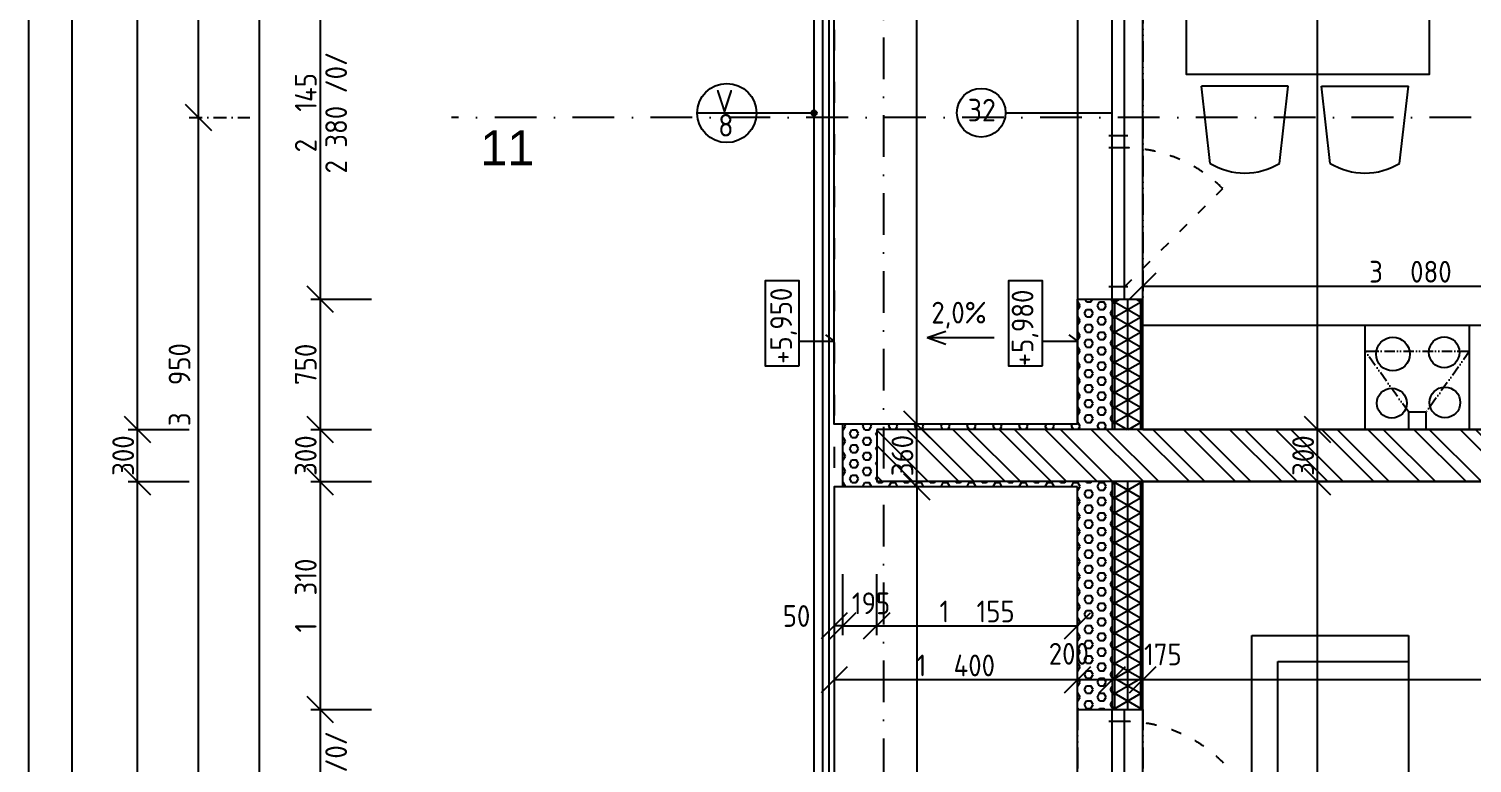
# Model space of a CAD drawing. Extents: x 4511820 to 5180432, y -1526536 to -944957.
# Drawn here: x 5091141 to 5099442, y -1118744 to -1114519 of the extents above; entities that cross this region are included whole.
import ezdxf

# ---------------------------------------------------------------- set-up
doc = ezdxf.new("R2010")
doc.units = 0
doc.header["$MEASUREMENT"] = 0
for name, pattern in [('ACAD_ISO03W100', [30, 12, -18]), ('ACAD_ISO12W100', [22, 12, -3, 0.5, -3, 0.5, -3]), ('BODKOCIARKOVANA_3', [5.6, 3, -1.3, 0, -1.3])]:
    doc.linetypes.add(name, pattern=pattern)
doc.layers.get('0').update_dxf_attribs({"linetype": 'CONTINUOUS'})
doc.layers.get('Defpoints').update_dxf_attribs({"color": 61, "linetype": 'CONTINUOUS'})
for name, color, linetype in [('KÓTY', 4, 'CONTINUOUS'), ('MÚRY', 1, 'CONTINUOUS'), ('OKNÁ', 143, 'CONTINUOUS'), ('osi', 253, 'CONTINUOUS'), ('Plochy', 41, 'CONTINUOUS'), ('POZEMOK', 7, 'CONTINUOUS'), ('TENKÁ', 7, 'CONTINUOUS'), ('ZARIADENIE', 47, 'CONTINUOUS'), ('ZARIADENIE1', 145, 'CONTINUOUS'), ('ŠRAFY', 82, 'CONTINUOUS')]:
    doc.layers.add(name, color=color, linetype=linetype)
doc.styles.add('styl1', font='arial.ttf')
doc.styles.add('STYLE1', font='isocp.shx')
doc.dimstyles.new('STANDARD-50', dxfattribs={"dimtxt": 125, "dimasz": 150, "dimexe": 10, "dimexo": 200, "dimgap": 20, "dimtad": 1, "dimdsep": 46, "dimlunit": 6, "dimtxsty": 'STYLE1', "dimblk1": 'OBLIQUE', "dimblk2": 'OBLIQUE', "dimsah": 1, "dimcen": 2.5, "dimse1": 1, "dimse2": 1, "dimadec": 0, "dimazin": 0, "dimtfac": 1, "dimtmove": 1, "dimatfit": 3, "dimldrblk": 'OBLIQUE', "dimfxl": 1, "dimtolj": 1, "dimtzin": 0, "dimarcsym": 0})

# ---------------------------------------------------------------- blocks, each defined once
blk = doc.blocks.new('_OBLIQUE')
at = {"color": 0, "linetype": 'ByBlock'}
blk.add_line((-0.5, -0.5), (0.5, 0.5), dxfattribs=at)
blk = doc.blocks.new('*D12693')
at = {"layer": 'Defpoints', "color": 0}
for p in [(5094532.5, -1110164.2), (5092466, -1136554.2), (5094532.5, -1136554.2)]:
    blk.add_point(p, dxfattribs=at)
at = {"layer": 'KÓTY', "color": 0, "lineweight": -2}
blk.add_line((5092466, -1110164.2), (5092466, -1136554.2), dxfattribs=at)
at = {"layer": 'KÓTY', "color": 0, "linetype": 'ByBlock', "lineweight": -2, "xscale": 150, "yscale": 150, "zscale": 150}
for p, rotation in [((5092466, -1110164.2), 90), ((5092466, -1136554.2), 270)]:
    blk.add_blockref('_OBLIQUE', p, dxfattribs=dict(at, rotation=rotation))
at = {"layer": 'KÓTY', "color": 0, "insert": (5092383.5, -1123359.2), "char_height": 125, "attachment_point": 5, "rotation": 90, "style": 'STYLE1'}
blk.add_mtext('\\A1;26ﾠ390', dxfattribs=at)
blk = doc.blocks.new('*D12701')
at = {"layer": 'Defpoints', "color": 0}
for p in [(5091766, -1117124.2), (5097547.5, -1117124.2), (5098880, -1123464.2)]:
    blk.add_point(p, dxfattribs=at)
at = {"layer": 'KÓTY', "color": 0, "lineweight": -2}
blk.add_line((5091766, -1123464.2), (5091766, -1117124.2), dxfattribs=at)
at = {"layer": 'KÓTY', "color": 0, "linetype": 'ByBlock', "lineweight": -2, "xscale": 150, "yscale": 150, "zscale": 150}
for p, rotation in [((5091766, -1117124.2), 90), ((5091766, -1123464.2), 270)]:
    blk.add_blockref('_OBLIQUE', p, dxfattribs=dict(at, rotation=rotation))
at = {"layer": 'KÓTY', "color": 0, "insert": (5091683.5, -1120294.2), "char_height": 125, "attachment_point": 5, "rotation": 90, "style": 'STYLE1'}
blk.add_mtext('\\A1;6ﾠ340', dxfattribs=at)
blk = doc.blocks.new('*D12702')
at = {"layer": 'Defpoints', "color": 0}
for p in [(5091766, -1116824.2), (5097547.5, -1116824.2), (5097547.5, -1117124.2)]:
    blk.add_point(p, dxfattribs=at)
at = {"layer": 'KÓTY', "color": 0, "lineweight": -2}
blk.add_line((5091766, -1117124.2), (5091766, -1116824.2), dxfattribs=at)
at = {"layer": 'KÓTY', "color": 0, "linetype": 'ByBlock', "lineweight": -2, "xscale": 150, "yscale": 150, "zscale": 150}
for p, rotation in [((5091766, -1116824.2), 90), ((5091766, -1117124.2), 270)]:
    blk.add_blockref('_OBLIQUE', p, dxfattribs=dict(at, rotation=rotation))
at = {"layer": 'KÓTY', "color": 0, "insert": (5091683.5, -1116974.2), "char_height": 125, "attachment_point": 5, "rotation": 90, "style": 'STYLE1'}
blk.add_mtext('\\A1;300', dxfattribs=at)
blk = doc.blocks.new('*D12705')
at = {"layer": 'Defpoints', "color": 0}
for p in [(5092116, -1115029.2), (5096057.5, -1115029.2), (5096057.5, -1118979.2)]:
    blk.add_point(p, dxfattribs=at)
at = {"layer": 'KÓTY', "color": 0, "lineweight": -2}
blk.add_line((5092116, -1118979.2), (5092116, -1115029.2), dxfattribs=at)
at = {"layer": 'KÓTY', "color": 0, "linetype": 'ByBlock', "lineweight": -2, "xscale": 150, "yscale": 150, "zscale": 150}
for p, rotation in [((5092116, -1115029.2), 90), ((5092116, -1118979.2), 270)]:
    blk.add_blockref('_OBLIQUE', p, dxfattribs=dict(at, rotation=rotation))
at = {"layer": 'KÓTY', "color": 0, "insert": (5092007.5, -1116566), "char_height": 125, "attachment_point": 5, "rotation": 90, "style": 'STYLE1'}
blk.add_mtext('\\A1;3ﾠ950', dxfattribs=at)
blk = doc.blocks.new('*D12706')
at = {"layer": 'Defpoints', "color": 0}
for p in [(5092116, -1110289.2), (5096057.5, -1110289.2), (5096057.5, -1115029.2)]:
    blk.add_point(p, dxfattribs=at)
at = {"layer": 'KÓTY', "color": 0, "lineweight": -2}
blk.add_line((5092116, -1115029.2), (5092116, -1110289.2), dxfattribs=at)
at = {"layer": 'KÓTY', "color": 0, "linetype": 'ByBlock', "lineweight": -2, "xscale": 150, "yscale": 150, "zscale": 150}
for p, rotation in [((5092116, -1110289.2), 90), ((5092116, -1115029.2), 270)]:
    blk.add_blockref('_OBLIQUE', p, dxfattribs=dict(at, rotation=rotation))
at = {"layer": 'KÓTY', "color": 0, "insert": (5092033.5, -1112659.2), "char_height": 125, "attachment_point": 5, "rotation": 90, "style": 'STYLE1'}
blk.add_mtext('\\A1;4ﾠ740', dxfattribs=at)
blk = doc.blocks.new('*D12710')
at = {"layer": 'Defpoints', "color": 0}
for p in [(5091766, -1110544.2), (5097547.5, -1110544.2), (5097547.5, -1116824.2)]:
    blk.add_point(p, dxfattribs=at)
at = {"layer": 'KÓTY', "color": 0, "lineweight": -2}
blk.add_line((5091766, -1116824.2), (5091766, -1110544.2), dxfattribs=at)
at = {"layer": 'KÓTY', "color": 0, "linetype": 'ByBlock', "lineweight": -2, "xscale": 150, "yscale": 150, "zscale": 150}
for p, rotation in [((5091766, -1110544.2), 90), ((5091766, -1116824.2), 270)]:
    blk.add_blockref('_OBLIQUE', p, dxfattribs=dict(at, rotation=rotation))
at = {"layer": 'KÓTY', "color": 0, "insert": (5091683.5, -1113684.2), "char_height": 125, "attachment_point": 5, "rotation": 90, "style": 'STYLE1'}
blk.add_mtext('\\A1;6ﾠ280', dxfattribs=at)
blk = doc.blocks.new('*D12716')
at = {"layer": 'Defpoints', "color": 0}
for p in [(5097372.5, -1113929.2), (5092816, -1116074.2), (5097372.5, -1116074.2)]:
    blk.add_point(p, dxfattribs=at)
at = {"layer": 'KÓTY', "color": 0, "lineweight": -2}
blk.add_line((5092816, -1113929.2), (5092816, -1116074.2), dxfattribs=at)
at = {"layer": 'KÓTY', "color": 0, "linetype": 'ByBlock', "lineweight": -2, "xscale": 150, "yscale": 150, "zscale": 150}
for p, rotation in [((5092816, -1113929.2), 90), ((5092816, -1116074.2), 270)]:
    blk.add_blockref('_OBLIQUE', p, dxfattribs=dict(at, rotation=rotation))
at = {"layer": 'KÓTY', "color": 0, "insert": (5092733.5, -1115001.7), "char_height": 125, "attachment_point": 5, "rotation": 90, "style": 'STYLE1'}
blk.add_mtext('\\A1;2ﾠ145', dxfattribs=at)
blk = doc.blocks.new('*D12717')
at = {"layer": 'Defpoints', "color": 0}
for p in [(5097372.5, -1116074.2), (5092816, -1116824.2), (5097372.5, -1116824.2)]:
    blk.add_point(p, dxfattribs=at)
at = {"layer": 'KÓTY', "color": 0, "lineweight": -2}
blk.add_line((5092816, -1116074.2), (5092816, -1116824.2), dxfattribs=at)
at = {"layer": 'KÓTY', "color": 0, "linetype": 'ByBlock', "lineweight": -2, "xscale": 150, "yscale": 150, "zscale": 150}
for p, rotation in [((5092816, -1116074.2), 90), ((5092816, -1116824.2), 270)]:
    blk.add_blockref('_OBLIQUE', p, dxfattribs=dict(at, rotation=rotation))
at = {"layer": 'KÓTY', "color": 0, "insert": (5092733.5, -1116449.2), "char_height": 125, "attachment_point": 5, "rotation": 90, "style": 'STYLE1'}
blk.add_mtext('\\A1;750', dxfattribs=at)
blk = doc.blocks.new('*D12718')
at = {"layer": 'Defpoints', "color": 0}
for p in [(5097372.5, -1116824.2), (5092816, -1117124.2), (5097372.5, -1117124.2)]:
    blk.add_point(p, dxfattribs=at)
at = {"layer": 'KÓTY', "color": 0, "lineweight": -2}
blk.add_line((5092816, -1116824.2), (5092816, -1117124.2), dxfattribs=at)
at = {"layer": 'KÓTY', "color": 0, "linetype": 'ByBlock', "lineweight": -2, "xscale": 150, "yscale": 150, "zscale": 150}
for p, rotation in [((5092816, -1116824.2), 90), ((5092816, -1117124.2), 270)]:
    blk.add_blockref('_OBLIQUE', p, dxfattribs=dict(at, rotation=rotation))
at = {"layer": 'KÓTY', "color": 0, "insert": (5092733.5, -1116974.2), "char_height": 125, "attachment_point": 5, "rotation": 90, "style": 'STYLE1'}
blk.add_mtext('\\A1;300', dxfattribs=at)
blk = doc.blocks.new('*D12719')
at = {"layer": 'Defpoints', "color": 0}
for p in [(5097372.5, -1117124.2), (5092816, -1118434.2), (5097372.5, -1118434.2)]:
    blk.add_point(p, dxfattribs=at)
at = {"layer": 'KÓTY', "color": 0, "lineweight": -2}
blk.add_line((5092816, -1117124.2), (5092816, -1118434.2), dxfattribs=at)
at = {"layer": 'KÓTY', "color": 0, "linetype": 'ByBlock', "lineweight": -2, "xscale": 150, "yscale": 150, "zscale": 150}
for p, rotation in [((5092816, -1117124.2), 90), ((5092816, -1118434.2), 270)]:
    blk.add_blockref('_OBLIQUE', p, dxfattribs=dict(at, rotation=rotation))
at = {"layer": 'KÓTY', "color": 0, "insert": (5092733.5, -1117779.2), "char_height": 125, "attachment_point": 5, "rotation": 90, "style": 'STYLE1'}
blk.add_mtext('\\A1;1ﾠ310', dxfattribs=at)
blk = doc.blocks.new('*D12720')
at = {"layer": 'Defpoints', "color": 0}
for p in [(5097372.5, -1118434.2), (5092816, -1119384.2), (5097372.5, -1119384.2)]:
    blk.add_point(p, dxfattribs=at)
at = {"layer": 'KÓTY', "color": 0, "lineweight": -2}
blk.add_line((5092816, -1118434.2), (5092816, -1119384.2), dxfattribs=at)
at = {"layer": 'KÓTY', "color": 0, "linetype": 'ByBlock', "lineweight": -2, "xscale": 150, "yscale": 150, "zscale": 150}
for p, rotation in [((5092816, -1118434.2), 90), ((5092816, -1119384.2), 270)]:
    blk.add_blockref('_OBLIQUE', p, dxfattribs=dict(at, rotation=rotation))
at = {"layer": 'KÓTY', "color": 0, "insert": (5092733.5, -1118909.2), "char_height": 125, "attachment_point": 5, "rotation": 90, "style": 'STYLE1'}
blk.add_mtext('\\A1;950', dxfattribs=at)
blk = doc.blocks.new('JED STOL140-85')
at = {"layer": 'ZARIADENIE'}
for p, q in [((4444962.8, -1326820.6), (4444912.8, -1327264.7)), ((4445362.8, -1326820.6), (4445412.8, -1327264.7)), ((4445653.3, -1326820.6), (4445603.3, -1327264.7)), ((4446053.3, -1326820.6), (4446103.3, -1327264.7)), ((4445412.8, -1327264.7), (4444912.8, -1327264.7)), ((4445603.3, -1327264.7), (4446103.3, -1327264.7)), ((4444962.8, -1328698.1), (4444912.8, -1328253.9)), ((4445412.8, -1328253.9), (4444912.8, -1328253.9)), ((4445362.8, -1328698.1), (4445412.8, -1328253.9)), ((4445653.3, -1328698.1), (4445603.3, -1328253.9)), ((4445603.3, -1328253.9), (4446103.3, -1328253.9)), ((4446053.3, -1328698.1), (4446103.3, -1328253.9))]:
    blk.add_line(p, q, dxfattribs=at)
blk.add_lwpolyline([(4446225.2, -1327334.3), (4444825.2, -1327334.3), (4444825.2, -1328184.3), (4446225.2, -1328184.3)], close=True, dxfattribs=at)
for centre, start, end in [((4445162.8, -1327150.6), 58.78339, 121.21661), ((4445853.3, -1327150.6), 58.78339, 121.21661), ((4445162.8, -1328368.1), 238.78339, 301.21661), ((4445853.3, -1328368.1), 238.78339, 301.21661)]:
    blk.add_arc(centre, 385.9, start, end, dxfattribs=at)
blk = doc.blocks.new('sedacka rok 2a2')
at = {"layer": 'ZARIADENIE', "color": 30, "ltscale": 0.25}
for p, q in [((4443609, -1331495.2), (4443609, -1328995.2)), ((4443609, -1328995.2), (4444509, -1328995.2)), ((4444509, -1328995.2), (4444509, -1330595.2)), ((4443759, -1331345.2), (4443759, -1329145.2)), ((4443759, -1329145.2), (4444509, -1329145.2)), ((4444509, -1329870.2), (4443759, -1329870.2)), ((4444509, -1330595.2), (4443759, -1330595.2)), ((4446125.7, -1330595.2), (4444509, -1330595.2)), ((4444509, -1330595.2), (4444509, -1331345.2)), ((4445242.3, -1330595.2), (4445242.3, -1331345.2)), ((4445975.7, -1330595.2), (4445975.7, -1331345.2)), ((4446125.7, -1330595.2), (4446125.7, -1331495.2)), ((4443759, -1331345.2), (4445975.7, -1331345.2)), ((4443609, -1331495.2), (4446125.7, -1331495.2))]:
    blk.add_line(p, q, dxfattribs=at)
at = {"layer": 'ZARIADENIE', "ltscale": 0.25}
for p, q in [((4444709, -1330395.2), (4444709, -1329795.2)), ((4445709, -1329795.2), (4444709, -1329795.2)), ((4445709, -1329795.2), (4445709, -1330395.2)), ((4445709, -1330395.2), (4444709, -1330395.2))]:
    blk.add_line(p, q, dxfattribs=at)
blk = doc.blocks.new('*D17530')
at = {"layer": 'Defpoints', "color": 0}
for p in [(5097547.5, -1117124.2), (5098553, -1117124.2), (5097547.5, -1123464.2)]:
    blk.add_point(p, dxfattribs=at)
at = {"layer": 'KÓTY', "color": 0, "lineweight": -2}
blk.add_line((5098553, -1123464.2), (5098553, -1117124.2), dxfattribs=at)
at = {"layer": 'KÓTY', "color": 0, "linetype": 'ByBlock', "lineweight": -2, "xscale": 150, "yscale": 150, "zscale": 150}
for p, rotation in [((5098553, -1117124.2), 90), ((5098553, -1123464.2), 270)]:
    blk.add_blockref('_OBLIQUE', p, dxfattribs=dict(at, rotation=rotation))
at = {"layer": 'KÓTY', "color": 0, "insert": (5098470.5, -1120294.2), "char_height": 125, "attachment_point": 5, "rotation": 90, "style": 'STYLE1'}
blk.add_mtext('\\A1;6ﾠ340', dxfattribs=at)
blk = doc.blocks.new('*D17531')
at = {"layer": 'Defpoints', "color": 0}
for p in [(5097547.5, -1116824.2), (5098553, -1116824.2), (5097547.5, -1117124.2)]:
    blk.add_point(p, dxfattribs=at)
at = {"layer": 'KÓTY', "color": 0, "lineweight": -2}
blk.add_line((5098553, -1117124.2), (5098553, -1116824.2), dxfattribs=at)
at = {"layer": 'KÓTY', "color": 0, "linetype": 'ByBlock', "lineweight": -2, "xscale": 150, "yscale": 150, "zscale": 150}
for p, rotation in [((5098553, -1116824.2), 90), ((5098553, -1117124.2), 270)]:
    blk.add_blockref('_OBLIQUE', p, dxfattribs=dict(at, rotation=rotation))
at = {"layer": 'KÓTY', "color": 0, "insert": (5098470.5, -1116974.2), "char_height": 125, "attachment_point": 5, "rotation": 90, "style": 'STYLE1'}
blk.add_mtext('\\A1;300', dxfattribs=at)
blk = doc.blocks.new('*D17532')
at = {"layer": 'Defpoints', "color": 0}
for p in [(5097547.5, -1110544.2), (5098553, -1110544.2), (5097547.5, -1116824.2)]:
    blk.add_point(p, dxfattribs=at)
at = {"layer": 'KÓTY', "color": 0, "lineweight": -2}
blk.add_line((5098553, -1116824.2), (5098553, -1110544.2), dxfattribs=at)
at = {"layer": 'KÓTY', "color": 0, "linetype": 'ByBlock', "lineweight": -2, "xscale": 150, "yscale": 150, "zscale": 150}
for p, rotation in [((5098553, -1110544.2), 90), ((5098553, -1116824.2), 270)]:
    blk.add_blockref('_OBLIQUE', p, dxfattribs=dict(at, rotation=rotation))
at = {"layer": 'KÓTY', "color": 0, "insert": (5098470.5, -1113684.2), "char_height": 125, "attachment_point": 5, "rotation": 90, "style": 'STYLE1'}
blk.add_mtext('\\A1;6ﾠ280', dxfattribs=at)
blk = doc.blocks.new('*D17639')
at = {"layer": 'Defpoints', "color": 0}
for p in [(5100627.5, -1115999), (5097547.5, -1116074.2), (5100627.5, -1116224.2)]:
    blk.add_point(p, dxfattribs=at)
at = {"layer": 'KÓTY', "color": 0, "lineweight": -2}
blk.add_line((5097547.5, -1115999), (5100627.5, -1115999), dxfattribs=at)
at = {"layer": 'KÓTY', "color": 0, "linetype": 'ByBlock', "lineweight": -2, "xscale": 150, "yscale": 150, "zscale": 150, "rotation": 180}
blk.add_blockref('_OBLIQUE', (5097547.5, -1115999), dxfattribs=at)
at = {"layer": 'KÓTY', "color": 0, "linetype": 'ByBlock', "lineweight": -2, "xscale": 150, "yscale": 150, "zscale": 150}
blk.add_blockref('_OBLIQUE', (5100627.5, -1115999), dxfattribs=at)
at = {"layer": 'KÓTY', "color": 0, "insert": (5099087.5, -1115916.5), "char_height": 125, "attachment_point": 5, "style": 'STYLE1'}
blk.add_mtext('\\A1;3ﾠ080', dxfattribs=at)
blk = doc.blocks.new('*D17666')
at = {"layer": 'Defpoints', "color": 0}
for p in [(5097547.5, -1117900.2), (5102727.5, -1117900.2), (5097547.5, -1118264)]:
    blk.add_point(p, dxfattribs=at)
at = {"layer": 'KÓTY', "color": 0, "lineweight": -2}
blk.add_line((5102727.5, -1118264), (5097547.5, -1118264), dxfattribs=at)
at = {"layer": 'KÓTY', "color": 0, "linetype": 'ByBlock', "lineweight": -2, "xscale": 150, "yscale": 150, "zscale": 150, "rotation": 180}
blk.add_blockref('_OBLIQUE', (5097547.5, -1118264), dxfattribs=at)
at = {"layer": 'KÓTY', "color": 0, "linetype": 'ByBlock', "lineweight": -2, "xscale": 150, "yscale": 150, "zscale": 150}
blk.add_blockref('_OBLIQUE', (5102727.5, -1118264), dxfattribs=at)
at = {"layer": 'KÓTY', "color": 0, "insert": (5100137.5, -1118181.5), "char_height": 125, "attachment_point": 5, "style": 'STYLE1'}
blk.add_mtext('\\A1;5ﾠ180', dxfattribs=at)
blk = doc.blocks.new('*D18301')
at = {"layer": 'Defpoints', "color": 0}
for p in [(5097372.5, -1118264), (5097372.5, -1118344.7), (5097547.5, -1118344.7)]:
    blk.add_point(p, dxfattribs=at)
at = {"layer": 'KÓTY', "color": 0, "lineweight": -2}
blk.add_line((5097547.5, -1118264), (5097372.5, -1118264), dxfattribs=at)
at = {"layer": 'KÓTY', "color": 0, "linetype": 'ByBlock', "lineweight": -2, "xscale": 150, "yscale": 150, "zscale": 150, "rotation": 180}
blk.add_blockref('_OBLIQUE', (5097372.5, -1118264), dxfattribs=at)
at = {"layer": 'KÓTY', "color": 0, "linetype": 'ByBlock', "lineweight": -2, "xscale": 150, "yscale": 150, "zscale": 150}
blk.add_blockref('_OBLIQUE', (5097547.5, -1118264), dxfattribs=at)
at = {"layer": 'KÓTY', "color": 0, "insert": (5097663.5, -1118118), "char_height": 125, "attachment_point": 5, "style": 'STYLE1'}
blk.add_mtext('\\A1;175', dxfattribs=at)
blk = doc.blocks.new('*D18302')
at = {"layer": 'Defpoints', "color": 0}
for p in [(5097172.5, -1118264), (5097172.5, -1118344.7), (5097372.5, -1118344.7)]:
    blk.add_point(p, dxfattribs=at)
at = {"layer": 'KÓTY', "color": 0, "lineweight": -2}
blk.add_line((5097372.5, -1118264), (5097172.5, -1118264), dxfattribs=at)
at = {"layer": 'KÓTY', "color": 0, "linetype": 'ByBlock', "lineweight": -2, "xscale": 150, "yscale": 150, "zscale": 150, "rotation": 180}
blk.add_blockref('_OBLIQUE', (5097172.5, -1118264), dxfattribs=at)
at = {"layer": 'KÓTY', "color": 0, "linetype": 'ByBlock', "lineweight": -2, "xscale": 150, "yscale": 150, "zscale": 150}
blk.add_blockref('_OBLIQUE', (5097372.5, -1118264), dxfattribs=at)
at = {"layer": 'KÓTY', "color": 0, "insert": (5097122.5, -1118114.5), "char_height": 125, "attachment_point": 5, "style": 'STYLE1'}
blk.add_mtext('\\A1;200', dxfattribs=at)
blk = doc.blocks.new('*D18303')
at = {"layer": 'Defpoints', "color": 0}
for p in [(5095772.5, -1118264), (5095772.5, -1118344.7), (5097172.5, -1118344.7)]:
    blk.add_point(p, dxfattribs=at)
at = {"layer": 'KÓTY', "color": 0, "lineweight": -2}
blk.add_line((5097172.5, -1118264), (5095772.5, -1118264), dxfattribs=at)
at = {"layer": 'KÓTY', "color": 0, "linetype": 'ByBlock', "lineweight": -2, "xscale": 150, "yscale": 150, "zscale": 150, "rotation": 180}
blk.add_blockref('_OBLIQUE', (5095772.5, -1118264), dxfattribs=at)
at = {"layer": 'KÓTY', "color": 0, "linetype": 'ByBlock', "lineweight": -2, "xscale": 150, "yscale": 150, "zscale": 150}
blk.add_blockref('_OBLIQUE', (5097172.5, -1118264), dxfattribs=at)
at = {"layer": 'KÓTY', "color": 0, "insert": (5096472.5, -1118181.5), "char_height": 125, "attachment_point": 5, "style": 'STYLE1'}
blk.add_mtext('\\A1;1ﾠ400', dxfattribs=at)
blk = doc.blocks.new('*D18304')
at = {"layer": 'Defpoints', "color": 0}
for p in [(5097172.5, -1117154.2), (5096248, -1123304.2), (5097172.5, -1123304.2)]:
    blk.add_point(p, dxfattribs=at)
at = {"layer": 'KÓTY', "color": 0, "lineweight": -2}
blk.add_line((5096248, -1117154.2), (5096248, -1123304.2), dxfattribs=at)
at = {"layer": 'KÓTY', "color": 0, "linetype": 'ByBlock', "lineweight": -2, "xscale": 150, "yscale": 150, "zscale": 150}
for p, rotation in [((5096248, -1117154.2), 90), ((5096248, -1123304.2), 270)]:
    blk.add_blockref('_OBLIQUE', p, dxfattribs=dict(at, rotation=rotation))
at = {"layer": 'KÓTY', "color": 0, "insert": (5096165.5, -1120229.2), "char_height": 125, "attachment_point": 5, "rotation": 90, "style": 'STYLE1'}
blk.add_mtext('\\A1;6ﾠ150', dxfattribs=at)
blk = doc.blocks.new('*D18306')
at = {"layer": 'Defpoints', "color": 0}
for p in [(5096248, -1116794.2), (5096248, -1116794.2), (5096248, -1117154.2)]:
    blk.add_point(p, dxfattribs=at)
at = {"layer": 'KÓTY', "color": 0, "lineweight": -2}
blk.add_line((5096248, -1117154.2), (5096248, -1116794.2), dxfattribs=at)
at = {"layer": 'KÓTY', "color": 0, "linetype": 'ByBlock', "lineweight": -2, "xscale": 150, "yscale": 150, "zscale": 150}
for p, rotation in [((5096248, -1116794.2), 90), ((5096248, -1117154.2), 270)]:
    blk.add_blockref('_OBLIQUE', p, dxfattribs=dict(at, rotation=rotation))
at = {"layer": 'KÓTY', "color": 0, "insert": (5096165.5, -1116974.2), "char_height": 125, "attachment_point": 5, "rotation": 90, "style": 'STYLE1'}
blk.add_mtext('\\A1;360', dxfattribs=at)
blk = doc.blocks.new('*D18308')
at = {"layer": 'Defpoints', "color": 0}
for p in [(5096248, -1110624.2), (5096248, -1110624.2), (5096248, -1116794.2)]:
    blk.add_point(p, dxfattribs=at)
at = {"layer": 'KÓTY', "color": 0, "lineweight": -2}
blk.add_line((5096248, -1116794.2), (5096248, -1110624.2), dxfattribs=at)
at = {"layer": 'KÓTY', "color": 0, "linetype": 'ByBlock', "lineweight": -2, "xscale": 150, "yscale": 150, "zscale": 150}
for p, rotation in [((5096248, -1110624.2), 90), ((5096248, -1116794.2), 270)]:
    blk.add_blockref('_OBLIQUE', p, dxfattribs=dict(at, rotation=rotation))
at = {"layer": 'KÓTY', "color": 0, "insert": (5096165.5, -1113709.2), "char_height": 125, "attachment_point": 5, "rotation": 90, "style": 'STYLE1'}
blk.add_mtext('\\A1;6ﾠ170', dxfattribs=at)
blk = doc.blocks.new('*D47987')
at = {"layer": 'Defpoints', "color": 0}
for p in [(5096017.5, -1117371.2), (5095822.5, -1117401.2), (5096017.5, -1117953.5)]:
    blk.add_point(p, dxfattribs=at)
at = {"layer": 'KÓTY', "color": 0, "lineweight": -2}
blk.add_line((5095822.5, -1117953.5), (5096017.5, -1117953.5), dxfattribs=at)
at = {"layer": 'KÓTY', "color": 0, "linetype": 'ByBlock', "lineweight": -2, "xscale": 150, "yscale": 150, "zscale": 150, "rotation": 180}
blk.add_blockref('_OBLIQUE', (5095822.5, -1117953.5), dxfattribs=at)
at = {"layer": 'KÓTY', "color": 0, "linetype": 'ByBlock', "lineweight": -2, "xscale": 150, "yscale": 150, "zscale": 150}
blk.add_blockref('_OBLIQUE', (5096017.5, -1117953.5), dxfattribs=at)
at = {"layer": 'KÓTY', "color": 0, "insert": (5095985, -1117824), "char_height": 125, "attachment_point": 5, "style": 'STYLE1'}
blk.add_mtext('\\A1;195', dxfattribs=at)
blk = doc.blocks.new('*D47988')
at = {"layer": 'Defpoints', "color": 0}
for p in [(5095772.5, -1117401.2), (5095822.5, -1117401.2), (5095772.5, -1117953.5)]:
    blk.add_point(p, dxfattribs=at)
at = {"layer": 'KÓTY', "color": 0, "lineweight": -2}
blk.add_line((5095822.5, -1117953.5), (5095772.5, -1117953.5), dxfattribs=at)
at = {"layer": 'KÓTY', "color": 0, "linetype": 'ByBlock', "lineweight": -2, "xscale": 150, "yscale": 150, "zscale": 150, "rotation": 180}
blk.add_blockref('_OBLIQUE', (5095772.5, -1117953.5), dxfattribs=at)
at = {"layer": 'KÓTY', "color": 0, "linetype": 'ByBlock', "lineweight": -2, "xscale": 150, "yscale": 150, "zscale": 150}
blk.add_blockref('_OBLIQUE', (5095822.5, -1117953.5), dxfattribs=at)
at = {"layer": 'KÓTY', "color": 0, "insert": (5095556.5, -1117897), "char_height": 125, "attachment_point": 5, "style": 'STYLE1'}
blk.add_mtext('\\A1;50', dxfattribs=at)
blk = doc.blocks.new('*D47989')
at = {"layer": 'Defpoints', "color": 0}
for p in [(5096017.5, -1117371.2), (5097172.5, -1117401.2), (5097172.5, -1117953.5)]:
    blk.add_point(p, dxfattribs=at)
at = {"layer": 'KÓTY', "color": 0, "lineweight": -2}
blk.add_line((5096017.5, -1117953.5), (5097172.5, -1117953.5), dxfattribs=at)
at = {"layer": 'KÓTY', "color": 0, "linetype": 'ByBlock', "lineweight": -2, "xscale": 150, "yscale": 150, "zscale": 150, "rotation": 180}
blk.add_blockref('_OBLIQUE', (5096017.5, -1117953.5), dxfattribs=at)
at = {"layer": 'KÓTY', "color": 0, "linetype": 'ByBlock', "lineweight": -2, "xscale": 150, "yscale": 150, "zscale": 150}
blk.add_blockref('_OBLIQUE', (5097172.5, -1117953.5), dxfattribs=at)
at = {"layer": 'KÓTY', "color": 0, "insert": (5096595, -1117871), "char_height": 125, "attachment_point": 5, "style": 'STYLE1'}
blk.add_mtext('\\A1;1ﾠ155', dxfattribs=at)

msp = doc.modelspace()

# ---------------------------------------------------------------- hatches: boundary and pattern name
at = {"layer": 'TENKÁ'}
h = msp.add_hatch(color=256, dxfattribs=at)
h.dxf.hatch_style = 1
h.paths.add_polyline_path([(5095642.5, -1115003.672, 2.41421356), (5095657.5, -1114988.672, 0.41421356)])
at = {"layer": 'ŠRAFY'}
h = msp.add_hatch(dxfattribs=at)
h.set_pattern_fill('HEX', color=256, scale=200)
h.paths.add_polyline_path([(5097172.5, -1116794.191), (5095822.5, -1116794.191), (5095822.5, -1117154.191), (5097172.5, -1117154.191), (5097172.5, -1118434.191), (5097372.5, -1118434.191), (5097372.5, -1117124.191), (5096017.5, -1117124.191), (5096017.5, -1116824.191), (5097372.5, -1116824.191), (5097372.5, -1116074.191), (5097172.5, -1116074.191), (5097172.5, -1116316.047)])
h.paths.add_polyline_path([(5096978.701, -1117989.5), (5097266.299, -1117989.5), (5097266.299, -1118239.5), (5096978.701, -1118239.5)], flags=24)
at = {"layer": 'ŠRAFY', "ltscale": 0.25}
h = msp.add_hatch(dxfattribs=at)
h.set_pattern_fill('NET3', color=256, scale=600, angle=90)
h.set_pattern_definition([(90, (584112, 0), (-75, 5e-15), []), (150, (584112, 0), (-37.5, -64.9519053), []), (210, (584112, 0), (37.5, -64.9519053), [])])
h.paths.add_polyline_path([(5097372.5, -1116824.191), (5097547.5, -1116824.191), (5097547.5, -1116224.191), (5097547.5, -1116074.191), (5097442.5, -1116074.191), (5097372.5, -1116074.191)])
at = {"layer": 'ŠRAFY'}
h = msp.add_hatch(dxfattribs=at)
h.set_pattern_fill('ANSI32', color=256, scale=500, angle=90)
h.set_pattern_definition([(135, (584112, 91563.12), (-132.5825215, -132.5825215), []), (135, (584112, 91651.5), (-132.5825215, -132.5825215), [])])
h.paths.add_polyline_path([(5100027.5, -1116824.191), (5099427.5, -1116824.191), (5099177.5, -1116824.191), (5099077.5, -1116824.191), (5098827.5, -1116824.191), (5097547.5, -1116824.191), (5097372.5, -1116824.191), (5096017.5, -1116824.191), (5096017.5, -1117124.191), (5097372.5, -1117124.191), (5097547.5, -1117124.191), (5102727.5, -1117124.191), (5102777.5, -1117124.191), (5102892.5, -1117124.191), (5102892.5, -1116824.191), (5102592.5, -1116824.191), (5101392.5, -1116824.191), (5101277.5, -1116824.191), (5100742.5, -1116824.191), (5100627.5, -1116824.191)])
at = {"layer": 'ŠRAFY', "ltscale": 0.25}
h = msp.add_hatch(dxfattribs=at)
h.set_pattern_fill('NET3', color=256, scale=600, angle=90)
h.set_pattern_definition([(90, (584112, 0), (-75, 5e-15), []), (150, (584112, 0), (-37.5, -64.9519053), []), (210, (584112, 0), (37.5, -64.9519053), [])])
h.paths.add_polyline_path([(5097547.5, -1118434.191), (5097547.5, -1117124.191), (5097372.5, -1117124.191), (5097372.5, -1118434.191)])

# ---------------------------------------------------------------- linework, layer by layer
at = {"layer": 'KÓTY', "linetype": 'BODKOCIARKOVANA_3', "ltscale": 25}
msp.add_line((5092062.597, -1115029.191), (5092412.597, -1115029.191), dxfattribs=at)
at = {"layer": 'KÓTY', "ltscale": 25}
for p, q in [((5092762.597, -1116074.191), (5093112.597, -1116074.191)), ((5091712.597, -1116824.191), (5092062.597, -1116824.191)), ((5092762.597, -1116824.191), (5093112.597, -1116824.191)), ((5091712.597, -1117124.191), (5092062.597, -1117124.191)), ((5092762.597, -1117124.191), (5093112.597, -1117124.191)), ((5095822.5, -1118006.922), (5095822.5, -1117656.922)), ((5096017.5, -1118006.922), (5096017.5, -1117656.922)), ((5092762.597, -1118434.191), (5093112.597, -1118434.191))]:
    msp.add_line(p, q, dxfattribs=at)
at = {"layer": 'MÚRY'}
for p, q in [((5097172.5, -1116794.191), (5097172.5, -1116074.191)), ((5097172.5, -1116074.191), (5097547.5, -1116074.191)), ((5097547.5, -1116824.191), (5097547.5, -1116074.191)), ((5095822.5, -1117154.191), (5095822.5, -1116794.191)), ((5097172.5, -1116794.191), (5095822.5, -1116794.191)), ((5097547.5, -1116824.191), (5100627.5, -1116824.191)), ((5102727.5, -1117124.191), (5097547.5, -1117124.191)), ((5097547.5, -1118434.191), (5097547.5, -1117124.191)), ((5097172.5, -1117154.191), (5095822.5, -1117154.191)), ((5097172.5, -1118434.191), (5097172.5, -1117154.191)), ((5097172.5, -1118434.191), (5097547.5, -1118434.191))]:
    msp.add_line(p, q, dxfattribs=at)
at = {"layer": 'OKNÁ', "ltscale": 0.25}
for p, q in [((5097372.5, -1116074.191), (5097372.5, -1113929.191)), ((5097442.5, -1116074.191), (5097442.5, -1113929.191)), ((5096758.646, -1115001.691), (5097372.5, -1115001.691)), ((5097462.5, -1115134.191), (5097352.5, -1115134.191)), ((5097462.5, -1115204.191), (5097352.5, -1115204.191)), ((5097462.5, -1116004.191), (5097352.5, -1116004.191)), ((5097462.5, -1116004.191), (5097352.5, -1116004.191)), ((5097372.5, -1119384.191), (5097372.5, -1118434.191)), ((5097442.5, -1119384.191), (5097442.5, -1118434.191)), ((5097462.5, -1118504.191), (5097352.5, -1118504.191))]:
    msp.add_line(p, q, dxfattribs=at)
at = {"layer": 'OKNÁ', "linetype": 'ACAD_ISO03W100', "ltscale": 5}
msp.add_line((5097442.5, -1116004.191), (5098008.185, -1115438.506), dxfattribs=at)
at = {"layer": 'OKNÁ', "ltscale": 0.25}
msp.add_circle((5096618.646, -1115001.691), 140, dxfattribs=at)
at = {"layer": 'OKNÁ', "linetype": 'ACAD_ISO03W100', "ltscale": 5}
for centre, start in [((5097442.5, -1116004.191), 45), ((5097442.5, -1119304.191), 44.4935655)]:
    msp.add_arc(centre, 800, start, 90, dxfattribs=at)
at = {"layer": 'osi', "linetype": 'BODKOCIARKOVANA_3', "ltscale": 80}
for p, q in [((5096057.5, -1109191.097), (5096057.5, -1141159)), ((5157242.5, -1115029.191), (5093572.5, -1115029.191))]:
    msp.add_line(p, q, dxfattribs=at)
at = {"layer": 'Plochy'}
for points in [[(5097547.5, -1116824.191), (5097547.5, -1110544.191), (5102592.5, -1110544.191), (5102592.5, -1116824.191), (5101392.5, -1116824.191), (5101392.5, -1114859.191), (5100627.5, -1114859.191), (5100627.5, -1114974.191), (5101277.5, -1114974.191), (5101277.5, -1116224.191), (5100627.5, -1116224.191), (5100627.5, -1116824.191)], [(5097172.5, -1116794.191), (5095772.5, -1116794.191), (5095772.5, -1110624.191), (5097172.5, -1110624.191)], [(5103967.5, -1119804.191), (5104762.5, -1119804.191), (5104762.5, -1123464.191), (5097547.5, -1123464.191), (5097547.5, -1117124.191), (5102727.5, -1117124.191), (5102727.5, -1117964.191), (5103967.5, -1117964.191)], [(5097172.5, -1117154.191), (5095772.5, -1117154.191), (5095772.5, -1123304.191), (5097172.5, -1123304.191)]]:
    msp.add_lwpolyline(points, close=True, dxfattribs=at)
at = {"layer": 'POZEMOK'}
for p, q in [((5095657.5, -1123304.191), (5095657.5, -1110374.191)), ((5095707.5, -1123304.191), (5095707.5, -1110424.191))]:
    msp.add_line(p, q, dxfattribs=at)
at = {"layer": 'TENKÁ', "color": 7}
for p, q in [((5091141, -1142073.668), (5091141, -1106264.537)), ((5091391, -1141823.668), (5091391, -1106514.537))]:
    msp.add_line(p, q, dxfattribs=at)
at = {"layer": 'TENKÁ'}
for p, q in [((5095742.5, -1110624.191), (5095742.5, -1123304.191)), ((5097372.5, -1116074.191), (5097372.5, -1116824.191)), ((5095723.691, -1116278.691), (5095772.5, -1116316.047)), ((5096415.211, -1116259.963), (5096308.011, -1116297.563)), ((5096694.011, -1116297.563), (5096308.011, -1116297.563)), ((5096415.211, -1116335.163), (5096308.011, -1116297.563)), ((5097123.691, -1116278.691), (5097172.5, -1116316.047)), ((5095571, -1116316.047), (5095772.5, -1116316.047)), ((5096971, -1116316.047), (5097172.5, -1116316.047)), ((5097372.5, -1116824.191), (5096017.5, -1116824.191)), ((5096017.5, -1116824.191), (5096017.5, -1117124.191)), ((5097547.5, -1116824.191), (5097372.5, -1116824.191)), ((5097372.5, -1117124.191), (5096017.5, -1117124.191)), ((5097372.5, -1117124.191), (5097372.5, -1118434.191)), ((5097547.5, -1117124.191), (5097372.5, -1117124.191))]:
    msp.add_line(p, q, dxfattribs=at)
at = {"layer": 'TENKÁ', "linetype": 'ACAD_ISO03W100', "ltscale": 10}
msp.add_line((5095772.5, -1110624.191), (5095772.5, -1123304.191), dxfattribs=at)
at = {"layer": 'TENKÁ', "linetype": 'ACAD_ISO12W100', "ltscale": 10}
for p, q in [((5097172.5, -1113929.191), (5097172.5, -1116074.191)), ((5097547.5, -1113929.191), (5097547.5, -1116074.191)), ((5097172.5, -1118434.191), (5097172.5, -1119384.191)), ((5097547.5, -1118434.191), (5097547.5, -1119384.191))]:
    msp.add_line(p, q, dxfattribs=at)
at = {"layer": 'TENKÁ', "ltscale": 0.25}
for p, q in [((5095325.597, -1115003.672), (5094985.597, -1115003.672)), ((5095657.5, -1115003.672), (5095325.597, -1115003.672))]:
    msp.add_line(p, q, dxfattribs=at)
at = {"layer": 'TENKÁ'}
for points in [[(5095571, -1116457.354), (5095571, -1115969.739), (5095375.601, -1115969.739), (5095375.601, -1116457.354)], [(5096971, -1116457.354), (5096971, -1115969.739), (5096775.601, -1115969.739), (5096775.601, -1116457.354)]]:
    msp.add_lwpolyline(points, close=True, dxfattribs=at)
at = {"layer": 'TENKÁ', "ltscale": 0.25}
msp.add_circle((5095155.597, -1115003.672), 170, dxfattribs=at)
at = {"layer": 'TENKÁ'}
msp.add_circle((5095657.5, -1115003.672), 15, dxfattribs=at)
at = {"layer": 'ZARIADENIE1', "color": 8, "ltscale": 0.25}
for p, q in [((5097547.5, -1116224.191), (5100627.5, -1116224.191)), ((5098827.5, -1116824.191), (5098827.5, -1116224.191)), ((5098827.5, -1116824.191), (5098827.5, -1116224.191)), ((5099427.5, -1116824.191), (5099427.5, -1116224.191)), ((5099427.5, -1116824.191), (5099427.5, -1116224.191)), ((5099177.5, -1116724.191), (5099077.5, -1116724.191)), ((5099077.5, -1116824.191), (5099077.5, -1116724.191)), ((5099177.5, -1116824.191), (5099177.5, -1116724.191))]:
    msp.add_line(p, q, dxfattribs=at)
at = {"layer": 'ZARIADENIE1', "color": 8, "linetype": 'ACAD_ISO12W100', "ltscale": 5}
for p, q in [((5099077.5, -1116724.191), (5098827.5, -1116374.191)), ((5098827.5, -1116374.191), (5099427.5, -1116374.191)), ((5099427.5, -1116374.191), (5099177.5, -1116724.191))]:
    msp.add_line(p, q, dxfattribs=at)
at = {"layer": 'ZARIADENIE1', "color": 8, "ltscale": 0.25}
for centre, radius in [((5098986.697, -1116390.638), 96.805), ((5099281.656, -1116380.115), 88.387), ((5098980.376, -1116672.635), 86.283), ((5099286.051, -1116668.426), 88.387)]:
    msp.add_circle(centre, radius, dxfattribs=at)

# ---------------------------------------------------------------- block references
at = {"layer": 'Plochy'}
msp.add_blockref('sedacka rok 2a2', (654566.833, 210986), dxfattribs=at)
at = {"layer": 'ZARIADENIE'}
msp.add_blockref('JED STOL140-85', (652972.332, 213405.147), dxfattribs=at)

# ---------------------------------------------------------------- texts
at = {"layer": 'KÓTY', "char_height": 125, "attachment_point": 5, "rotation": 90, "style": 'STYLE1'}
for insert in [(5092908.457, -1115001.691), (5092908.457, -1118909.191)]:
    msp.add_mtext('\\A1;2 380 /0/', dxfattribs=dict(at, insert=insert))
at = {"layer": 'TENKÁ', "style": 'STYLE1'}
for s, p in [('V', (5095089.567, -1115000.172)), ('32', (5096541.116, -1115051.691)), ('8', (5095106.067, -1115138.809))]:
    msp.add_text(s, height=130, dxfattribs=at).set_placement(p)
at = {"layer": 'TENKÁ', "ltscale": 0.25}
for s, height, style, p in [('11', 200, 'styl1', (5093737.554, -1115303.461)), ('2,0%', 125, 'STYLE1', (5096331.843, -1116214.352))]:
    msp.add_text(s, height=height, dxfattribs=dict(at, style=style)).set_placement(p)
at = {"layer": 'TENKÁ', "ltscale": 0.25, "style": 'STYLE1'}
for s, p in [('+5,950', (5095530.201, -1116446.292)), ('+5,980', (5096919.201, -1116460.292))]:
    msp.add_text(s, height=125, rotation=90, dxfattribs=at).set_placement(p)

# ---------------------------------------------------------------- dimensions: what is measured, and where the dimension line sits
at = {"layer": 'KÓTY'}
for base, p1, p2, picture, middle in [((5092466, -1136554.191), (5094532.5, -1110164.191), (5094532.5, -1136554.191), '*D12693', (5092383.457, -1123359.191)), ((5092116, -1110289.191), (5096057.5, -1115029.191), (5096057.5, -1110289.191), '*D12706', (5092033.457, -1112659.191)), ((5091766, -1110544.191), (5097547.5, -1116824.191), (5097547.5, -1110544.191), '*D12710', (5091683.457, -1113684.191)), ((5098553, -1110544.191), (5097547.5, -1116824.191), (5097547.5, -1110544.191), '*D17532', (5098470.457, -1113684.191)), ((5092816, -1116074.191), (5097372.5, -1113929.191), (5097372.5, -1116074.191), '*D12716', (5092733.457, -1115001.691)), ((5092816, -1116824.191), (5097372.5, -1116074.191), (5097372.5, -1116824.191), '*D12717', (5092733.5, -1116449.191)), ((5091766, -1116824.191), (5097547.5, -1117124.191), (5097547.5, -1116824.191), '*D12702', (5091683.5, -1116974.191)), ((5092816, -1117124.191), (5097372.5, -1116824.191), (5097372.5, -1117124.191), '*D12718', (5092733.5, -1116974.191)), ((5098553, -1116824.191), (5097547.5, -1117124.191), (5097547.5, -1116824.191), '*D17531', (5098470.5, -1116974.191)), ((5091766, -1117124.191), (5098880, -1123464.191), (5097547.5, -1117124.191), '*D12701', (5091683.457, -1120294.191)), ((5092816, -1118434.191), (5097372.5, -1117124.191), (5097372.5, -1118434.191), '*D12719', (5092733.457, -1117779.191)), ((5098553, -1117124.191), (5097547.5, -1123464.191), (5097547.5, -1117124.191), '*D17530', (5098470.457, -1120294.191)), ((5092816, -1119384.191), (5097372.5, -1118434.191), (5097372.5, -1119384.191), '*D12720', (5092733.5, -1118909.191))]:
    dim = msp.add_linear_dim(base=base, p1=p1, p2=p2, angle=90, dimstyle='STANDARD-50', dxfattribs=at)
    dim.commit()
    dim.dimension.update_dxf_attribs({"geometry": picture, "text_midpoint": middle})
for base, p1, p2, picture, middle in [((5096248, -1110624.191), (5096248, -1116794.191), (5096248, -1110624.191), '*D18308', (5096165.457, -1113709.191)), ((5096248, -1116794.191), (5096248, -1117154.191), (5096248, -1116794.191), '*D18306', (5096165.5, -1116974.191)), ((5096248, -1123304.191), (5097172.5, -1117154.191), (5097172.5, -1123304.191), '*D18304', (5096165.457, -1120229.191))]:
    dim = msp.add_linear_dim(base=base, p1=p1, p2=p2, angle=90, dimstyle='STANDARD-50', override={"dimtxsty": 'STYLE1', "dimldrblk": 'OBLIQUE'}, dxfattribs=at)
    dim.commit()
    dim.dimension.update_dxf_attribs({"geometry": picture, "text_midpoint": middle})
dim = msp.add_linear_dim(base=(5092116, -1115029.191), p1=(5096057.5, -1118979.191), p2=(5096057.5, -1115029.191), angle=90, dimstyle='STANDARD-50', dxfattribs=at)
dim.commit()
dim.dimension.update_dxf_attribs({"geometry": '*D12705', "text_midpoint": (5092090, -1116566), "dimtype": 160})
for base, p1, p2, picture, middle in [((5100627.5, -1115999), (5097547.5, -1116074.191), (5100627.5, -1116224.191), '*D17639', (5099087.5, -1115916.457)), ((5097547.5, -1118264), (5102727.5, -1117900.191), (5097547.5, -1117900.191), '*D17666', (5100137.5, -1118181.457)), ((5095772.5, -1118264), (5097172.5, -1118344.691), (5095772.5, -1118344.691), '*D18303', (5096472.5, -1118181.457))]:
    dim = msp.add_linear_dim(base=base, p1=p1, p2=p2, dimstyle='STANDARD-50', dxfattribs=at)
    dim.commit()
    dim.dimension.update_dxf_attribs({"geometry": picture, "text_midpoint": middle})
for base, p2, picture, middle in [((5096017.5, -1117953.52), (5096017.5, -1117371.191), '*D47987', (5095985, -1117906.52)), ((5095772.5, -1117953.52), (5095772.5, -1117401.191), '*D47988', (5095556.5, -1117979.52))]:
    dim = msp.add_linear_dim(base=base, p1=(5095822.5, -1117401.191), p2=p2, dimstyle='STANDARD-50', override={"dimtxsty": 'STYLE1', "dimldrblk": 'OBLIQUE'}, dxfattribs=at)
    dim.commit()
    dim.dimension.update_dxf_attribs({"geometry": picture, "text_midpoint": middle, "dimtype": 160})
dim = msp.add_linear_dim(base=(5097172.5, -1117953.52), p1=(5096017.5, -1117371.191), p2=(5097172.5, -1117401.191), dimstyle='STANDARD-50', override={"dimtxsty": 'STYLE1', "dimldrblk": 'OBLIQUE'}, dxfattribs=at)
dim.commit()
dim.dimension.update_dxf_attribs({"geometry": '*D47989', "text_midpoint": (5096595, -1117870.977)})
for base, p1, p2, picture, middle in [((5097172.5, -1118264), (5097372.5, -1118344.691), (5097172.5, -1118344.691), '*D18302', (5097122.5, -1118197)), ((5097372.5, -1118264), (5097547.5, -1118344.691), (5097372.5, -1118344.691), '*D18301', (5097663.5, -1118200.5))]:
    dim = msp.add_linear_dim(base=base, p1=p1, p2=p2, dimstyle='STANDARD-50', dxfattribs=at)
    dim.commit()
    dim.dimension.update_dxf_attribs({"geometry": picture, "text_midpoint": middle, "dimtype": 160})

doc.saveas('drawing.dxf')
